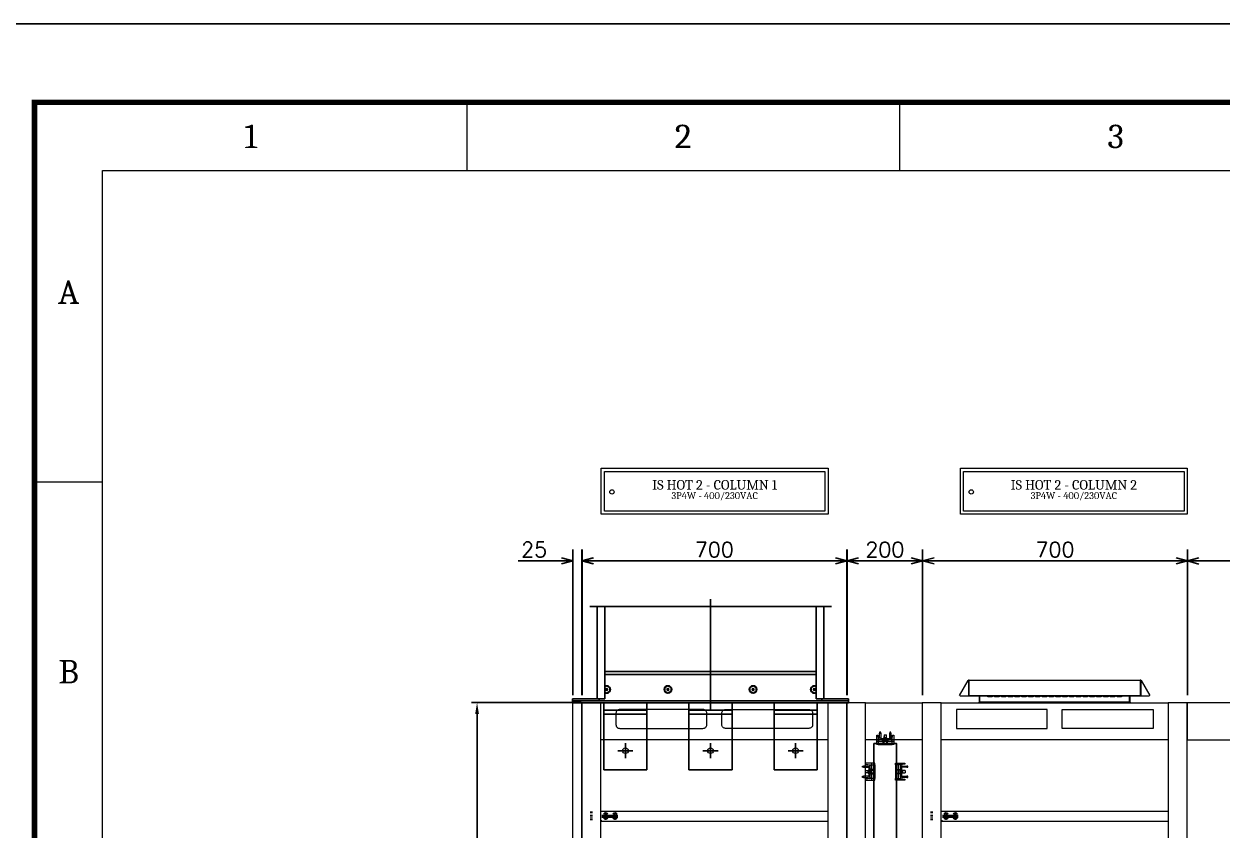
# Model space of a CAD drawing. Header units: millimetres. Extents: x -116965 to 323937, y 291661 to 566926.
# Drawn here: x -38298 to -35130, y 318402 to 320534 of the extents above; entities that cross this region are included whole.
import ezdxf
from ezdxf.enums import TextEntityAlignment as Align

# ---------------------------------------------------------------- set-up
doc = ezdxf.new("R2010")
doc.units = ezdxf.units.MM
doc.header["$PDMODE"] = 35
doc.linetypes.add('CHAIN', pattern=[0.3543, 0.2362, -0.0295, 0.0591, -0.0295])
doc.linetypes.add('HIDDEN', pattern=[0.375, 0.25, -0.125])
doc.layers.get('0').update_dxf_attribs({"lineweight": 18})
for name, color, linetype, lineweight in [('AM_5', 3, 'Continuous', 25), ('BUSBAR', 31, 'Continuous', 13), ('Centerline(Schneider)', 7, 'Continuous', 18), ('hw_Auxiliary', 2, 'Continuous', 13), ('Visible (ISO)', 7, 'Continuous', 50), ('Visible Edges(Schneider)', 7, 'Continuous', 35)]:
    doc.layers.add(name, color=color, linetype=linetype, lineweight=lineweight)
for name, color, linetype in [('BUSDUCT', 6, 'Continuous'), ('DETAIL', 7, 'Continuous'), ('dien', 2, 'Continuous'), ('DIM', 3, 'Continuous')]:
    doc.layers.add(name, color=color, linetype=linetype)
doc.styles.add('hwBorder', font='Cambria.ttf')
doc.styles.add('hwTech', font='Cambria.ttf')
doc.styles.add('{18b73a54-fa43-428c-adcb-c1c7bbdf2c84}', font='Simplex.shx')
doc.dimstyles.new('hwTech-1.0', dxfattribs={"dimscale": 12, "dimtxt": 2.5, "dimasz": 2.5, "dimexe": 1.25, "dimexo": 0.625, "dimtad": 1, "dimtxsty": 'hwTech', "dimcen": 2.5, "dimclrd": 3, "dimclre": 3, "dimclrt": 3, "dimadec": 0, "dimazin": 0, "dimtfac": 1, "dimtmove": 0, "dimatfit": 3, "dimfxl": 1, "dimarcsym": 0})
doc.dimstyles.new('kich thuoc$0', dxfattribs={"dimscale": 2, "dimtxt": 20, "dimasz": 16, "dimexe": 15, "dimexo": 10, "dimgap": 5, "dimtad": 1, "dimdec": 0, "dimzin": 0, "dimdsep": 46, "dimtxsty": '{18b73a54-fa43-428c-adcb-c1c7bbdf2c84}', "dimblk": 'OPEN30', "dimcen": 0.09, "dimclrd": 3, "dimclre": 3, "dimclrt": 3, "dimadec": 0, "dimazin": 0, "dimtfac": 1, "dimtdec": 0, "dimtofl": 0, "dimtmove": 0, "dimatfit": 3, "dimldrblk": 'OPEN30', "dimfxl": 1, "dimtolj": 1, "dimtzin": 0, "dimarcsym": 0})

# ---------------------------------------------------------------- blocks, each defined once
blk = doc.blocks.new('*U1608')
for points in [[(0, 2200), (0, 0), (50, 0), (50, 2200)], [(50, 2102), (50, 2200), (200, 2200), (200, 2102)], [(200, 2200), (200, 0), (250, 0), (250, 2200)], [(250, 2102), (250, 2200), (850, 2200), (850, 2102)], [(850, 2200), (850, 0), (900, 0), (900, 2200)], [(1250, 2102), (1250, 2200), (900, 2200), (900, 2102)], [(1300, 2200), (1300, 0), (1250, 0), (1250, 2200)], [(50, 98), (50, 0), (200, 0), (200, 98)], [(250, 98), (250, 0), (850, 0), (850, 98)], [(1250, 98), (1250, 0), (900, 0), (900, 98)]]:
    blk.add_lwpolyline(points, close=True)
at = {"layer": 'hw_Auxiliary'}
for points in [[(290, 2132), (530, 2132), (530, 2182), (290, 2182)], [(810, 2132), (570, 2132), (570, 2182), (810, 2182)], [(290, 68), (530, 68), (530, 18), (290, 18)], [(810, 68), (570, 68), (570, 18), (810, 18)]]:
    blk.add_lwpolyline(points, close=True, dxfattribs=at)
blk = doc.blocks.new('*U149')
for points in [[(0, 2200), (0, 0), (50, 0), (50, 2200)], [(50, 2102), (50, 2200), (650, 2200), (650, 2102)], [(650, 2200), (650, 0), (700, 0), (700, 2200)], [(50, 98), (50, 0), (650, 0), (650, 98)]]:
    blk.add_lwpolyline(points, close=True)
at = {"layer": 'hw_Auxiliary'}
for points in [[(100, 2132), (320, 2132, 0.414214), (330, 2142), (330, 2172, 0.414214), (320, 2182), (100, 2182, 0.414214), (90, 2172), (90, 2142, 0.414214)], [(600, 2132), (380, 2132, -0.414214), (370, 2142), (370, 2172, -0.414214), (380, 2182), (600, 2182, -0.414214), (610, 2172), (610, 2142, -0.414214)], [(100, 68), (320, 68, -0.414214), (330, 58), (330, 28, -0.414214), (320, 18), (100, 18, -0.414214), (90, 28), (90, 58, -0.414214)], [(600, 68), (380, 68, 0.414214), (370, 58), (370, 28, 0.414214), (380, 18), (600, 18, 0.414214), (610, 28), (610, 58, 0.414214)]]:
    blk.add_lwpolyline(points, format="xyb", close=True, dxfattribs=at)
blk = doc.blocks.new('ban le blokset')
for p, q in [((11, 2), (5, 2)), ((5, -2), (11, -2))]:
    blk.add_line(p, q)
at = {"layer": 'Centerline(Schneider)', "linetype": 'CHAIN', "ltscale": 7.55611}
for p, q in [((35.8, 12.5), (31.7, 12.5)), ((36, -12.5), (31.8, -12.5))]:
    blk.add_line(p, q, dxfattribs=at)
at = {"layer": 'Centerline(Schneider)', "linetype": 'CHAIN', "ltscale": 21.168501}
for p, q in [((45.5, 9.8), (45.5, -9.8)), ((70.5, -9.8), (70.5, 9.8))]:
    blk.add_line(p, q, dxfattribs=at)
at = {"layer": 'Visible Edges(Schneider)'}
for p, q in [((11, 9.2), (5, 9.2)), ((36, 2), (78, 2)), ((74.5, -2), (74.5, 2)), ((11, -9.2), (5, -9.2)), ((36, -2), (78, -2))]:
    blk.add_line(p, q, dxfattribs=at)
for centre, start, end in [((45.5, 2), 21.122, 158.878), ((70.5, 2), 21.122, 158.878), ((45.5, -2), 201.122, 338.878), ((70.5, -2), 201.122, 338.878)]:
    blk.add_arc(centre, 5.63, start, end, dxfattribs=at)
blk = doc.blocks.new('bw4000-3')
for centre in [(97978.5, 361613.9), (98203.5, 361613.9), (98428.5, 361613.9)]:
    blk.add_circle(centre, 7.5)
at = {"layer": 'BUSDUCT'}
for p, q in [((97904, 361750.9), (97904, 361994.9)), ((97924, 361750.9), (97924, 361994.9)), ((98483, 361750.9), (98483, 361994.9)), ((98503, 361750.9), (98503, 361994.9)), ((97904, 361750.9), (97924, 361750.9)), ((98483, 361750.9), (98503, 361750.9))]:
    blk.add_line(p, q, dxfattribs=at)
at = {"layer": 'BUSDUCT', "color": 7}
for p, q in [((97924, 361823.4), (98483, 361823.4)), ((97924, 361815.9), (98483, 361815.9))]:
    blk.add_line(p, q, dxfattribs=at)
at = {"layer": 'DETAIL'}
for p, q in [((97838.5, 361750.9), (97838.5, 361740.9)), ((97838.5, 361750.9), (97909, 361750.9)), ((97838.5, 361745.9), (98568.5, 361745.9)), ((97838.5, 361740.9), (98568.5, 361740.9)), ((97909, 361750.9), (97909, 361745.9)), ((97921.5, 361562.9), (97921.5, 361740.9)), ((98035.5, 361562.9), (98035.5, 361740.9)), ((98146.5, 361562.9), (98146.5, 361740.9)), ((98260.5, 361562.9), (98260.5, 361740.9)), ((98371.5, 361562.9), (98371.5, 361740.9)), ((98485.5, 361562.9), (98485.5, 361740.9)), ((98498, 361750.9), (98498, 361745.9)), ((98498, 361750.9), (98568.5, 361750.9)), ((98568.5, 361750.9), (98568.5, 361740.9)), ((97921.5, 361720.9), (98035.5, 361720.9)), ((98146.5, 361720.9), (98260.5, 361720.9)), ((98371.5, 361720.9), (98485.5, 361720.9)), ((97921.5, 361562.9), (98035.5, 361562.9)), ((98146.5, 361562.9), (98260.5, 361562.9)), ((98371.5, 361562.9), (98485.5, 361562.9))]:
    blk.add_line(p, q, dxfattribs=at)
at = {"layer": 'DETAIL', "color": 7, "linetype": 'HIDDEN'}
for p, q in [((97921.5, 361710.9), (98035.5, 361710.9)), ((98146.5, 361710.9), (98260.5, 361710.9)), ((98371.5, 361710.9), (98485.5, 361710.9))]:
    blk.add_line(p, q, dxfattribs=at)
at = {"layer": 'DETAIL', "color": 7}
for points in [[(97924, 361769.1), (97929, 361766.2), (97937.4, 361771), (97937.4, 361780.7), (97929, 361785.5), (97924, 361782.7)], [(98483, 361782.7), (98478, 361785.5), (98469.7, 361780.7)], [(98469.7, 361780.7), (98469.7, 361771), (98478, 361766.2), (98483, 361769.1)]]:
    blk.add_lwpolyline(points, dxfattribs=at)
for points in [[(98082.7, 361780.7), (98082.7, 361771), (98091, 361766.2), (98099.4, 361771), (98099.4, 361780.7), (98091, 361785.5)], [(98324.4, 361780.7), (98324.4, 361771), (98316, 361766.2), (98307.7, 361771), (98307.7, 361780.7), (98316, 361785.5)]]:
    blk.add_lwpolyline(points, close=True, dxfattribs=at)
for centre, radius in [((97929, 361775.9), 2.5), ((98091, 361775.9), 10), ((98091, 361775.9), 2.5), ((98316, 361775.9), 10), ((98316, 361775.9), 2.5), ((98478, 361775.9), 2.5)]:
    blk.add_circle(centre, radius, dxfattribs=at)
for centre, start, end in [((97929, 361775.9), 240, 120), ((98478, 361775.9), 60, 300)]:
    blk.add_arc(centre, 10, start, end, dxfattribs=at)
at = {"layer": 'DIM'}
for p, q in [((97884, 361994.9), (98523, 361994.9)), ((98203.5, 361720.9), (98203.5, 362014.9)), ((97958.5, 361613.9), (97998.5, 361613.9)), ((97978.5, 361593.9), (97978.5, 361633.9)), ((98183.5, 361613.9), (98223.5, 361613.9)), ((98203.5, 361593.9), (98203.5, 361633.9)), ((98408.5, 361613.9), (98448.5, 361613.9)), ((98428.5, 361593.9), (98428.5, 361633.9))]:
    blk.add_line(p, q, dxfattribs=at)
blk = doc.blocks.new('SV-F')
at = {"lineweight": 13}
blk.add_line((201, 0), (-201, 0), dxfattribs=at)
at = {"layer": 'Visible (ISO)', "lineweight": 13}
for p, q in [((-251.5, 19.3), (-228.9, 58.5)), ((-228.8, 58.5), (-228.9, 58.5)), ((-228.8, 58.5), (-228.7, 58.4)), ((-227.8, 58.9), (-228.2, 58.1)), ((-227.8, 58.9), (-227.8, 18.5)), ((-226.8, 58.3), (-227.8, 58.9)), ((-226.8, 18.5), (-226.8, 58.3)), ((-226.7, 58.5), (-226.7, 19.3)), ((-226.3, 58.5), (-226.7, 58.5)), ((-226.3, 58.5), (-226.3, 60)), ((-226.3, 60), (226.3, 60)), ((226.3, 60), (226.3, 58.5)), ((226.7, 58.5), (226.3, 58.5)), ((226.7, 58.5), (226.7, 19.3)), ((226.8, 58.3), (227.8, 58.9)), ((226.8, 18.5), (226.8, 58.3)), ((228.2, 58.1), (227.8, 58.9)), ((227.8, 58.9), (227.8, 18.5)), ((228.7, 58.4), (228.8, 58.5)), ((228.9, 58.5), (228.8, 58.5)), ((228.9, 58.5), (251.5, 19.3)), ((-250.9, 18.9), (-251.5, 19.3)), ((-250.9, 18.9), (-250.2, 18.5)), ((-250.2, 18.5), (-227.8, 18.5)), ((-227.8, 18.5), (-226.8, 18.5)), ((-226.7, 19.3), (-226.7, 18.5)), ((-226.7, 19.3), (226.7, 19.3)), ((-226.7, 18.5), (226.7, 18.5)), ((-199.5, 18.5), (-199.5, 1.5)), ((-198, 1.5), (-198, 18.5)), ((-197.5, 4), (-197.5, 18.5)), ((-197.5, 2), (-197.5, 4)), ((-197.5, 2), (197.5, 2)), ((-197.5, 2), (-197.5, 0)), ((-177, 15.5), (-177, 18.5)), ((-165, 15.5), (-177, 15.5)), ((-165, 18.5), (-165, 15.5)), ((-159, 15.5), (-159, 18.5)), ((-147, 15.5), (-159, 15.5)), ((-147, 18.5), (-147, 15.5)), ((-141, 15.5), (-141, 18.5)), ((-129, 15.5), (-141, 15.5)), ((-129, 18.5), (-129, 15.5)), ((-123, 15.5), (-123, 18.5)), ((-111, 15.5), (-123, 15.5)), ((-111, 18.5), (-111, 15.5)), ((-105, 15.5), (-105, 18.5)), ((-93, 15.5), (-105, 15.5)), ((-93, 18.5), (-93, 15.5)), ((-87, 15.5), (-87, 18.5)), ((-75, 15.5), (-87, 15.5)), ((-75, 18.5), (-75, 15.5)), ((-69, 15.5), (-69, 18.5)), ((-57, 15.5), (-69, 15.5)), ((-57, 18.5), (-57, 15.5)), ((-51, 15.5), (-51, 18.5)), ((-39, 15.5), (-51, 15.5)), ((-39, 18.5), (-39, 15.5)), ((-33, 15.5), (-33, 18.5)), ((-21, 15.5), (-33, 15.5)), ((-21, 18.5), (-21, 15.5)), ((-15, 15.5), (-15, 18.5)), ((-3, 15.5), (-15, 15.5)), ((-3, 18.5), (-3, 15.5)), ((3, 15.5), (3, 18.5)), ((15, 15.5), (3, 15.5)), ((15, 18.5), (15, 15.5)), ((21, 15.5), (21, 18.5)), ((33, 15.5), (21, 15.5)), ((33, 18.5), (33, 15.5)), ((39, 15.5), (39, 18.5)), ((51, 15.5), (39, 15.5)), ((51, 18.5), (51, 15.5)), ((57, 15.5), (57, 18.5)), ((69, 15.5), (57, 15.5)), ((69, 18.5), (69, 15.5)), ((75, 15.5), (75, 18.5)), ((87, 15.5), (75, 15.5)), ((87, 18.5), (87, 15.5)), ((93, 15.5), (93, 18.5)), ((105, 15.5), (93, 15.5)), ((105, 18.5), (105, 15.5)), ((111, 15.5), (111, 18.5)), ((123, 15.5), (111, 15.5)), ((123, 18.5), (123, 15.5)), ((129, 15.5), (129, 18.5)), ((141, 15.5), (129, 15.5)), ((141, 18.5), (141, 15.5)), ((147, 15.5), (147, 18.5)), ((159, 15.5), (147, 15.5)), ((159, 18.5), (159, 15.5)), ((165, 15.5), (165, 18.5)), ((177, 15.5), (165, 15.5)), ((177, 18.5), (177, 15.5)), ((197.5, 18.5), (197.5, 4)), ((197.5, 2), (197.5, 4)), ((197.5, 2), (197.5, 0)), ((198, 1.5), (198, 18.5)), ((199.5, 1.5), (199.5, 18.5)), ((226.7, 19.3), (226.7, 18.5)), ((226.8, 18.5), (227.8, 18.5)), ((227.8, 18.5), (250.2, 18.5)), ((250.9, 18.9), (250.2, 18.5)), ((251.5, 19.3), (250.9, 18.9))]:
    blk.add_line(p, q, dxfattribs=at)
for centre, radius, start, end in [((-226.3, 57), 3, 136.3257, 150), ((-226.3, 57), 3, 90, 136.3257), ((-226.3, 57), 1.5, 105.8402, 114.6033), ((226.3, 57), 3, 43.6743, 90), ((226.3, 57), 1.5, 65.3967, 74.1598), ((226.3, 57), 3, 30, 43.6743), ((-201, 1.5), 1.5, 270, 0), ((-201, 1.5), 3, 330, 0), ((201, 1.5), 3, 180, 210), ((201, 1.5), 1.5, 180, 270)]:
    blk.add_arc(centre, radius, start, end, dxfattribs=at)
for points in [[(-228.7, 58.4), (-228.7, 58.4), (-228.6, 58.4), (-228.6, 58.3)], [(-228.6, 58.3), (-228.5, 58.3), (-228.4, 58.2), (-228.2, 58.1)], [(228.6, 58.3), (228.5, 58.3), (228.4, 58.2), (228.2, 58.1)], [(228.7, 58.4), (228.7, 58.4), (228.6, 58.4), (228.6, 58.3)]]:
    blk.add_open_spline(points, degree=3, dxfattribs=at)
blk = doc.blocks.new('*U1980')
at = {"color": 5}
for p, q in [((37.568, 198.621), (37.568, 194.282)), ((65.136, 198.621), (65.136, 194.282)), ((10, 174.419), (14.339, 174.419))]:
    blk.add_line(p, q, dxfattribs=at)
at = {"color": 5, "const_width": 0.35}
blk.add_lwpolyline([(10, 198.621), (285.679, 198.621), (285.679, 5), (10, 5)], close=True, dxfattribs=at)
at = {"color": 5}
blk.add_lwpolyline([(14.339, 194.282), (281.339, 194.282), (281.339, 9.339), (14.339, 9.339)], close=True, dxfattribs=at)
at = {"layer": 'Defpoints', "color": 4}
blk.add_lwpolyline([(0, 203.621), (290.679, 203.621), (290.679, 0), (0, 0)], close=True, dxfattribs=at)
at = {"color": 253, "style": 'hwBorder'}
for s, p in [('1', (23.784, 196.452)), ('2', (51.352, 196.452)), ('3', (78.92, 196.452)), ('A', (12.17, 186.52)), ('B', (12.17, 162.317))]:
    blk.add_text(s, height=1.5, dxfattribs=at).set_placement(p, align=Align.MIDDLE_CENTER)
at = {"color": 6, "style": 'hwBorder', "flags": 8}
for tag, p in [("DWG'SNAME", (266.339, 58.998)), ("DWG'SCODE2", (266.339, 51.052))]:
    blk.add_attdef(tag, text='', height=1.5, dxfattribs=at).set_placement(p, align=Align.MIDDLE_CENTER)
at = {"color": 253, "style": 'hwBorder', "flags": 8}
for tag, p in [('REV_MODIFY0', (264.339, 44.1)), ('REV_DATE0', (277.339, 44.1)), ('REV_0', (253.339, 43.788)), ('REV_MODIFY1', (264.339, 40.789)), ('REV_DATE1', (277.339, 40.789)), ('REV_1', (253.339, 40.477)), ('REV_2', (253.339, 37.166)), ('REV_MODIFY2', (264.339, 37.479)), ('REV_DATE2', (277.339, 37.479)), ('REV_MODIFY3', (264.339, 34.169)), ('REV_DATE3', (277.339, 34.169)), ('REV_3', (253.339, 33.856)), ('REV_MODIFY4', (264.339, 30.858)), ('REV_DATE4', (277.339, 30.858)), ('REV_4', (253.339, 30.545))]:
    blk.add_attdef(tag, text='', height=1, dxfattribs=at).set_placement(p, align=Align.MIDDLE_CENTER)
at = {"color": 6, "style": 'hwBorder', "flags": 8}
for tag, p in [('TOLERANCE', (261.539, 27.216)), ('PAGE', (259.339, 15.298))]:
    blk.add_attdef(tag, text='', height=1.5, dxfattribs=at).set_placement(p, align=Align.MIDDLE_LEFT)
blk = doc.blocks.new('*D1908')
at = {"color": 3, "lineweight": -2, "transparency": 16777216}
for p, q in [((-36824.6, 318738.6), (-37114.6, 318738.6)), ((-37099.6, 316568.6), (-37099.6, 318708.6)), ((-36824.6, 316538.6), (-37114.6, 316538.6))]:
    blk.add_line(p, q, dxfattribs=at)
at = {"color": 3, "lineweight": -3, "transparency": 16777216}
for points in [[(-37104.6, 318708.6), (-37094.6, 318708.6), (-37099.6, 318738.6)], [(-37104.6, 316568.6), (-37094.6, 316568.6), (-37099.6, 316538.6)]]:
    blk.add_solid(points, dxfattribs=at)
at = {"layer": 'Defpoints', "color": 0, "lineweight": -3, "transparency": 16777216}
for p in [(-37099.6, 318738.6), (-36817.1, 318738.6), (-36817.1, 316538.6)]:
    blk.add_point(p, dxfattribs=at)
at = {"color": 3, "transparency": 16777216, "insert": (-37122.2, 317638.6), "char_height": 30, "attachment_point": 5, "rotation": 90, "style": 'hwTech'}
blk.add_mtext('2200', dxfattribs=at)
blk = doc.blocks.new('_Open30')
at = {"color": 0, "linetype": 'ByBlock', "lineweight": -2}
for p, q in [((-1, 0.27), (0, 0)), ((0, 0), (-1, -0.27)), ((0, 0), (-1, 0))]:
    blk.add_line(p, q, dxfattribs=at)
blk = doc.blocks.new('*D1895')
at = {"layer": 'AM_5', "color": 3, "lineweight": -2, "transparency": 16777216}
for p, q in [((-36121.4, 318758.4), (-36121.4, 319143.4)), ((-35921.4, 318758.4), (-35921.4, 319143.4)), ((-36091.4, 319113.4), (-35951.4, 319113.4))]:
    blk.add_line(p, q, dxfattribs=at)
at = {"layer": 'Defpoints', "color": 0, "lineweight": -3, "transparency": 16777216}
for p in [(-35921.4, 319113.4), (-36121.4, 318738.4), (-35921.4, 318738.4)]:
    blk.add_point(p, dxfattribs=at)
at = {"layer": 'AM_5', "color": 3, "lineweight": -2, "transparency": 16777216, "xscale": 30, "yscale": 30, "zscale": 30, "rotation": 180}
blk.add_blockref('_Open30', (-36121.4, 319113.4), dxfattribs=at)
at = {"layer": 'AM_5', "color": 3, "lineweight": -2, "transparency": 16777216, "xscale": 30, "yscale": 30, "zscale": 30}
blk.add_blockref('_Open30', (-35921.4, 319113.4), dxfattribs=at)
at = {"layer": 'AM_5', "color": 3, "transparency": 16777216, "insert": (-36021.4, 319143.4), "char_height": 40, "attachment_point": 5, "style": '{18b73a54-fa43-428c-adcb-c1c7bbdf2c84}'}
blk.add_mtext('\\A1;200', dxfattribs=at)
blk = doc.blocks.new('*D1896')
at = {"layer": 'AM_5', "color": 3, "lineweight": -2, "transparency": 16777216}
for p, q in [((-36846.4, 318758.4), (-36846.4, 319143.5)), ((-36821.4, 318758.4), (-36821.4, 319143.5)), ((-36876.4, 319113.5), (-36991.2, 319113.5)), ((-36791.4, 319113.5), (-36761.4, 319113.5))]:
    blk.add_line(p, q, dxfattribs=at)
at = {"layer": 'Defpoints', "color": 0, "lineweight": -3, "transparency": 16777216}
for p in [(-36846.4, 319113.5), (-36846.4, 318738.4), (-36821.4, 318738.4)]:
    blk.add_point(p, dxfattribs=at)
at = {"layer": 'AM_5', "color": 3, "lineweight": -2, "transparency": 16777216, "xscale": 30, "yscale": 30, "zscale": 30}
blk.add_blockref('_Open30', (-36846.4, 319113.5), dxfattribs=at)
at = {"layer": 'AM_5', "color": 3, "lineweight": -2, "transparency": 16777216, "xscale": 30, "yscale": 30, "zscale": 30, "rotation": 180}
blk.add_blockref('_Open30', (-36821.4, 319113.5), dxfattribs=at)
at = {"layer": 'AM_5', "color": 3, "transparency": 16777216, "insert": (-36948.8, 319143.5), "char_height": 40, "attachment_point": 5, "style": '{18b73a54-fa43-428c-adcb-c1c7bbdf2c84}'}
blk.add_mtext('25', dxfattribs=at)
blk = doc.blocks.new('*D1897')
at = {"layer": 'AM_5', "color": 3, "lineweight": -2, "transparency": 16777216}
for p, q in [((-35921.4, 318758.4), (-35921.4, 319143.4)), ((-35221.4, 318758.4), (-35221.4, 319143.4)), ((-35891.4, 319113.4), (-35251.4, 319113.4))]:
    blk.add_line(p, q, dxfattribs=at)
at = {"layer": 'Defpoints', "color": 0, "lineweight": -3, "transparency": 16777216}
for p in [(-35221.4, 319113.4), (-35921.4, 318738.4), (-35221.4, 318738.4)]:
    blk.add_point(p, dxfattribs=at)
at = {"layer": 'AM_5', "color": 3, "lineweight": -2, "transparency": 16777216, "xscale": 30, "yscale": 30, "zscale": 30, "rotation": 180}
blk.add_blockref('_Open30', (-35921.4, 319113.4), dxfattribs=at)
at = {"layer": 'AM_5', "color": 3, "lineweight": -2, "transparency": 16777216, "xscale": 30, "yscale": 30, "zscale": 30}
blk.add_blockref('_Open30', (-35221.4, 319113.4), dxfattribs=at)
at = {"layer": 'AM_5', "color": 3, "transparency": 16777216, "insert": (-35571.4, 319143.4), "char_height": 40, "attachment_point": 5, "style": '{18b73a54-fa43-428c-adcb-c1c7bbdf2c84}'}
blk.add_mtext('\\A1;700', dxfattribs=at)
blk = doc.blocks.new('*D1898')
at = {"layer": 'AM_5', "color": 3, "lineweight": -2, "transparency": 16777216}
for p, q in [((-36822.3, 318758.4), (-36822.3, 319143.4)), ((-36122.3, 318758.4), (-36122.3, 319143.4)), ((-36792.3, 319113.4), (-36152.3, 319113.4))]:
    blk.add_line(p, q, dxfattribs=at)
at = {"layer": 'Defpoints', "color": 0, "lineweight": -3, "transparency": 16777216}
for p in [(-36122.3, 319113.4), (-36822.3, 318738.4), (-36122.3, 318738.4)]:
    blk.add_point(p, dxfattribs=at)
at = {"layer": 'AM_5', "color": 3, "lineweight": -2, "transparency": 16777216, "xscale": 30, "yscale": 30, "zscale": 30, "rotation": 180}
blk.add_blockref('_Open30', (-36822.3, 319113.4), dxfattribs=at)
at = {"layer": 'AM_5', "color": 3, "lineweight": -2, "transparency": 16777216, "xscale": 30, "yscale": 30, "zscale": 30}
blk.add_blockref('_Open30', (-36122.3, 319113.4), dxfattribs=at)
at = {"layer": 'AM_5', "color": 3, "transparency": 16777216, "insert": (-36472.3, 319143.4), "char_height": 40, "attachment_point": 5, "style": '{18b73a54-fa43-428c-adcb-c1c7bbdf2c84}'}
blk.add_mtext('\\A1;700', dxfattribs=at)
blk = doc.blocks.new('*D1899')
at = {"layer": 'AM_5', "color": 3, "lineweight": -2, "transparency": 16777216}
for p, q in [((-35221.4, 318758.4), (-35221.4, 319143.3)), ((-34821.4, 318758.4), (-34821.4, 319143.3)), ((-35191.4, 319113.3), (-34851.4, 319113.3))]:
    blk.add_line(p, q, dxfattribs=at)
at = {"layer": 'Defpoints', "color": 0, "lineweight": -3, "transparency": 16777216}
for p in [(-34821.4, 319113.3), (-35221.4, 318738.4), (-34821.4, 318738.4)]:
    blk.add_point(p, dxfattribs=at)
at = {"layer": 'AM_5', "color": 3, "lineweight": -2, "transparency": 16777216, "xscale": 30, "yscale": 30, "zscale": 30, "rotation": 180}
blk.add_blockref('_Open30', (-35221.4, 319113.3), dxfattribs=at)
at = {"layer": 'AM_5', "color": 3, "lineweight": -2, "transparency": 16777216, "xscale": 30, "yscale": 30, "zscale": 30}
blk.add_blockref('_Open30', (-34821.4, 319113.3), dxfattribs=at)
at = {"layer": 'AM_5', "color": 3, "transparency": 16777216, "insert": (-35021.4, 319143.3), "char_height": 40, "attachment_point": 5, "style": '{18b73a54-fa43-428c-adcb-c1c7bbdf2c84}'}
blk.add_mtext('\\A1;400', dxfattribs=at)
blk = doc.blocks.new('*U1911')
at = {"color": 1, "lineweight": -3, "ltscale": 5}
blk.add_lwpolyline([(62335.1, 341247.3), (62335.1, 341307.3), (64199.1, 341307.3), (64199.1, 341247.3)], close=True, dxfattribs=at)
for centre in [(64186.6, 341294.8), (64186.6, 341259.8)]:
    blk.add_circle(centre, 6, dxfattribs=at)
blk = doc.blocks.new('555')
at = {"lineweight": 5}
for p, q in [((-12, 33), (-15, 33)), ((-15, 33), (-15, 30)), ((-12, 30), (-12, 33)), ((15, 33), (12, 33)), ((12, 33), (12, 30)), ((15, 30), (15, 33)), ((-22.5, 25), (-19.5, 25)), ((-22.5, 0), (-22.5, 25)), ((22.5, 8.5), (-22.5, 8.5)), ((-22.5, 3), (-4.9, 3)), ((-18.2, 0), (-22.5, 0)), ((-19.5, 25), (-18.2, 13)), ((-18.2, 13), (-18.2, 13)), ((-18.2, 13), (-18.2, 0)), ((-17.7, 13), (-18.2, 13)), ((-18.2, 0), (-17.7, 0)), ((-17.7, 0), (17.7, 0)), ((-9, 13), (-15.5, 13)), ((-15, 30), (-12, 30)), ((-15, 19), (-15, 30)), ((-12, 30), (-12, 19)), ((-9, 16), (9, 16)), ((9, 13), (-9, 13)), ((-6, 13), (-6, 12.2)), ((0, 12.2), (-6, 12.2)), ((-5.6, 3.7), (-5.9, 11.1)), ((-4.7, 3), (-4.9, 3)), ((-4.7, 3), (4.7, 3)), ((-4.5, 13), (-4.5, 16)), ((-2.9, 18.7), (-4.4, 17.2)), ((-4.4, 13), (-4.4, 17.2)), ((0, 17.2), (-4.4, 17.2)), ((-4.1, 13), (-4.1, 16)), ((-2.7, 26), (-4, 3.7)), ((-3.4, 16.2), (-4, 3.7)), ((-3, 26), (-3.4, 17.7)), ((-3.4, 17.7), (-3.4, 16.2)), ((3.4, 17.7), (-3.4, 17.7)), ((3.4, 16.2), (-3.4, 16.2)), ((-3, 26), (3, 26)), ((-2.9, 18.7), (0, 18.7)), ((-1.6, 18.7), (-1.6, 13)), ((0, 11.3), (-1.6, 12.2)), ((0, 18.7), (2.9, 18.7)), ((4.4, 17.2), (0, 17.2)), ((0, 11.3), (1.6, 12.2)), ((6, 12.2), (0, 12.2)), ((1.6, 18.7), (1.6, 13)), ((2.9, 18.7), (4.4, 17.2)), ((3, 26), (3.2, 26)), ((3.4, 17.7), (3, 26)), ((4, 3.7), (3.2, 26)), ((3.5, 17.7), (3.4, 17.7)), ((3.4, 16.2), (3.4, 17.7)), ((3.4, 16.2), (3.5, 16.2)), ((4, 3.7), (3.4, 16.2)), ((4.1, 13), (4.1, 16)), ((4.4, 13), (4.4, 17.2)), ((4.5, 13), (4.5, 16)), ((4.9, 3), (4.7, 3)), ((4.9, 3), (22.5, 3)), ((5.9, 11.1), (5.6, 3.7)), ((6, 13), (6, 12.2)), ((15.5, 13), (9, 13)), ((12, 30), (15, 30)), ((12, 19), (12, 30)), ((15, 30), (15, 19)), ((18.2, 13), (17.7, 13)), ((17.7, 0), (18.2, 0)), ((18.2, 13), (19.5, 25)), ((18.2, 0), (18.2, 13)), ((18.2, 13), (18.2, 13)), ((22.5, 0), (18.2, 0)), ((19.5, 25), (22.5, 25)), ((22.5, 25), (22.5, 0))]:
    blk.add_line(p, q, dxfattribs=at)
for centre, radius, start, end in [((-15.5, 16), 3, 186, 270), ((-9, 19), 6, 180, 270), ((-9, 19), 3, 180, 270), ((-7.9, 11), 2, 2, 90), ((-4.9, 3.7), 0.75, 182, 270), ((-4.7, 3.7), 0.75, 270, 356.7829), ((-4.7, 3.7), 0.75, 270, 357.5104), ((4.7, 3.7), 0.75, 182.0138, 270), ((4.7, 3.7), 0.75, 182.4896, 270), ((4.9, 3.7), 0.75, 270, 358), ((7.9, 11), 2, 90, 178), ((9, 19), 3, 270, 0), ((9, 19), 6, 270, 0), ((15.5, 16), 3, 270, 354)]:
    blk.add_arc(centre, radius, start, end, dxfattribs=at)

msp = doc.modelspace()

# ---------------------------------------------------------------- linework, layer by layer
for p, q in [((-36772.31856, 318451.95514), (-36172.31856, 318451.95514)), ((-35872.31856, 318451.95514), (-35272.31856, 318451.95514)), ((-36772.31856, 318424.95514), (-36172.31856, 318424.95514)), ((-35872.31856, 318424.95514), (-35272.31856, 318424.95514))]:
    msp.add_line(p, q)
msp.add_lwpolyline([(-36847.31856, 316538.467242), (-36822.31856, 316538.467242), (-36822.31856, 318738.467242), (-36847.31856, 318738.467242)], close=True)
at = {"layer": 'BUSBAR'}
for points in [[(-36771.439185, 319358.708214), (-36171.439185, 319358.708214), (-36171.439185, 319236.851071), (-36771.439185, 319236.851071), (-36771.439185, 319358.708214)], [(-35821.620645, 319358.708214), (-35221.620645, 319358.708214), (-35221.620645, 319236.851071), (-35821.620645, 319236.851071), (-35821.620645, 319358.708214)]]:
    msp.add_lwpolyline(points, dxfattribs=at)
for points in [[(-36762.867757, 319350.136785), (-36180.010614, 319350.136785), (-36180.010614, 319245.4225), (-36762.867757, 319245.4225)], [(-35813.049216, 319350.136785), (-35230.192074, 319350.136785), (-35230.192074, 319245.4225), (-35813.049216, 319245.4225)]]:
    msp.add_lwpolyline(points, close=True, dxfattribs=at)
for centre in [(-36742.867757, 319295.904642), (-35793.049216, 319295.904642)]:
    msp.add_circle(centre, 5.714286, dxfattribs=at)

# ---------------------------------------------------------------- block references
at = {"ltscale": 5, "xscale": 41.47693088945395, "yscale": 41.47693088945395, "zscale": 41.47693088945395}
msp.add_blockref('*U1980', (-38684.48168, 312088.154046), dxfattribs=at)
at = {"lineweight": -3}
msp.add_blockref('bw4000-3', (-134685.867403, -43002.447219), dxfattribs=at)
for name, p in [('SV-F', (-35572.31856, 318738.467242)), ('*U149', (-36822.31856, 316538.467242)), ('*U1608', (-36122.31856, 316538.467242)), ('555', (-36020.435529, 318627.467762)), ('ban le blokset', (-36805.31856, 318438.467242)), ('ban le blokset', (-35905.31856, 318438.467242))]:
    msp.add_blockref(name, p)
at = {"lineweight": -3, "rotation": 270}
msp.add_blockref('*U1911', (-377297.758954, 380965.608627), dxfattribs=at)
at = {"xscale": -1, "rotation": 90}
msp.add_blockref('555', (-36047.435649, 318555.967642), dxfattribs=at)
at = {"rotation": 270}
msp.add_blockref('555', (-35993.435409, 318555.967642), dxfattribs=at)

# ---------------------------------------------------------------- texts
at = {"lineweight": -3, "ltscale": 5, "char_height": 25, "attachment_point": 5, "style": 'hwTech'}
for s, insert in [('IS HOT 2 - COLUMN 1', (-36471.439185, 319314.556387)), ('IS HOT 2 - COLUMN 2', (-35521.620645, 319314.556387))]:
    msp.add_mtext_dynamic_manual_height_columns(s, width=483.48528516, gutter_width=40, heights=[0], dxfattribs=dict(at, insert=insert))
at = {"layer": 'dien', "color": 6, "linetype": 'Continuous', "lineweight": 30, "char_height": 50, "width": 829.80083918, "attachment_point": 5, "style": 'hwTech'}
for insert in [(-36471.439185, 319284.458721), (-35521.620645, 319284.458721)]:
    msp.add_mtext('{\\H0.3667x;3P4W - 400/230VAC} ', dxfattribs=dict(at, insert=insert))

# ---------------------------------------------------------------- dimensions: what is measured, and where the dimension line sits
dim = msp.add_linear_dim(base=(-37099.551333, 318738.638389), p1=(-36817.057261, 316538.638389), p2=(-36817.057261, 318738.638389), angle=90, dimstyle='hwTech-1.0')
dim.commit()
dim.dimension.update_dxf_attribs({"geometry": '*D1908', "text_midpoint": (-37122.22512, 317638.638389)})
at = {"layer": 'AM_5'}
for base, p1, p2, override, picture, middle in [((-36846.439185, 319113.463794), (-36821.439185, 318738.443002), (-36846.439185, 318738.443002), {"dimasz": 15, "dimtp": 0.1, "dimtm": 0.1, "dimtfac": 0.71, "dimtdec": 3, "dimtolj": 0, "dimtzin": 8}, '*D1896', (-36948.820138, 319143.463794)), ((-36122.31856, 319113.366834), (-36822.318477, 318738.443002), (-36122.31856, 318738.443002), {"dimasz": 15, "dimtdec": 4}, '*D1898', (-36472.318518, 319143.366834)), ((-35921.439185, 319113.366834), (-36121.439102, 318738.443002), (-35921.439185, 318738.443002), {"dimasz": 15, "dimtdec": 4}, '*D1895', (-36021.439143, 319143.366834)), ((-35221.439185, 319113.366834), (-35921.439102, 318738.443002), (-35221.439185, 318738.443002), {"dimasz": 15, "dimtdec": 4}, '*D1897', (-35571.439143, 319143.366834)), ((-34821.439185, 319113.318354), (-35221.439102, 318738.394522), (-34821.439185, 318738.394522), {"dimasz": 15, "dimtdec": 4}, '*D1899', (-35021.439143, 319143.318354))]:
    dim = msp.add_linear_dim(base=base, p1=p1, p2=p2, dimstyle='kich thuoc$0', override=override, dxfattribs=at)
    dim.commit()
    dim.dimension.update_dxf_attribs({"geometry": picture, "text_midpoint": middle})

doc.saveas('drawing.dxf')
